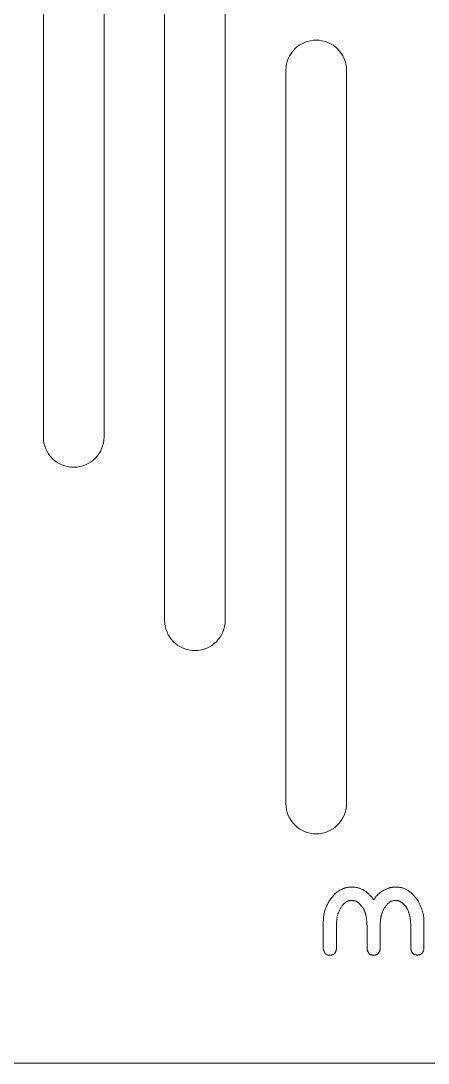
# Model space of a CAD drawing. Header units: metres. Extents: x -2538 to 7610, y -1082 to -498.
# Drawn here: x 3975.6 to 4026.5, y -1081.9 to -951.4 of the extents above; entities that cross this region are included whole.
import ezdxf

# ---------------------------------------------------------------- set-up
doc = ezdxf.new("R2010")
doc.units = ezdxf.units.M
doc.linetypes.add('AUSGEZOGEN', pattern=[0])
doc.layers.add('Allgemein01', color=7, linetype='AUSGEZOGEN', lineweight=13)
doc.layers.add('Standard', color=7, linetype='AUSGEZOGEN', lineweight=25)

msp = doc.modelspace()

# ---------------------------------------------------------------- linework, layer by layer
at = {"layer": 'Allgemein01', "color": 7, "linetype": 'AUSGEZOGEN', "lineweight": 13}
for p, q in [((3978.38, -1003.47), (3978.38, -888.71)), ((3985.96, -888.71), (3985.96, -1003.47)), ((3993.54, -1026.42), (3993.54, -911.66)), ((4001.12, -911.66), (4001.12, -1026.42)), ((4008.7, -1049.37), (4008.7, -957.56)), ((4016.28, -957.56), (4016.28, -1049.37))]:
    msp.add_line(p, q, dxfattribs=at)
for centre, start, end in [((4012.49, -957.56), 0, 180), ((3982.17, -1003.47), 180, 0), ((3997.33, -1026.42), 180, 0), ((4012.49, -1049.37), 180, 0)]:
    msp.add_arc(centre, 3.79, start, end, dxfattribs=at)
at = {"layer": 'Standard', "color": 7, "linetype": 'AUSGEZOGEN', "lineweight": 13}
for points in [[(3557.6, -1081.87), (4119.6, -1081.87), (4119.6, -519.87), (3557.6, -519.87), (3557.6, -1081.87)], [(4016.78, -1059.84), (4016.78, -1059.84), (4016.78, -1059.84), (4016.78, -1059.84), (4016.79, -1059.84), (4016.8, -1059.84), (4016.81, -1059.84), (4016.82, -1059.84), (4016.83, -1059.84), (4016.85, -1059.84), (4016.86, -1059.84), (4016.88, -1059.84), (4016.89, -1059.84), (4016.91, -1059.84), (4016.92, -1059.84), (4016.94, -1059.84), (4016.96, -1059.84), (4016.97, -1059.84), (4016.99, -1059.84), (4017, -1059.84), (4017.02, -1059.84), (4017.03, -1059.84), (4017.05, -1059.84), (4017.06, -1059.84), (4017.07, -1059.84), (4017.08, -1059.84), (4017.09, -1059.84), (4017.09, -1059.84), (4017.1, -1059.84), (4017.1, -1059.84), (4017.1, -1059.84), (4017.19, -1059.84), (4017.27, -1059.84), (4017.35, -1059.85), (4017.43, -1059.86), (4017.51, -1059.87), (4017.59, -1059.89), (4017.67, -1059.9), (4017.75, -1059.93), (4017.83, -1059.95), (4017.91, -1059.98), (4017.99, -1060.01), (4018.07, -1060.04), (4018.14, -1060.07), (4018.22, -1060.11), (4018.3, -1060.15), (4018.38, -1060.19), (4018.45, -1060.24), (4018.53, -1060.29), (4018.61, -1060.34), (4018.68, -1060.4), (4018.76, -1060.45), (4018.83, -1060.51), (4018.91, -1060.58), (4018.98, -1060.64), (4019.06, -1060.71), (4019.13, -1060.78), (4019.21, -1060.85), (4019.28, -1060.93), (4019.35, -1061.01), (4019.43, -1061.09), (4019.44, -1061.11), (4019.46, -1061.13), (4019.47, -1061.15), (4019.48, -1061.16), (4019.49, -1061.18), (4019.51, -1061.19), (4019.52, -1061.21), (4019.53, -1061.22), (4019.54, -1061.24), (4019.55, -1061.25), (4019.56, -1061.26), (4019.57, -1061.28), (4019.58, -1061.29), (4019.58, -1061.3), (4019.59, -1061.31), (4019.6, -1061.32), (4019.61, -1061.33), (4019.61, -1061.34), (4019.62, -1061.35), (4019.62, -1061.36), (4019.63, -1061.37), (4019.63, -1061.38), (4019.63, -1061.38), (4019.64, -1061.39), (4019.64, -1061.4), (4019.64, -1061.4), (4019.64, -1061.41), (4019.65, -1061.41), (4019.65, -1061.42), (4019.65, -1061.42), (4019.65, -1061.42), (4019.65, -1061.42), (4019.65, -1061.42), (4019.65, -1061.42), (4019.65, -1061.42), (4019.65, -1061.42), (4019.65, -1061.42), (4019.66, -1061.42), (4019.66, -1061.42), (4019.66, -1061.42), (4019.66, -1061.42), (4019.67, -1061.42), (4019.67, -1061.42), (4019.67, -1061.42), (4019.67, -1061.42), (4019.68, -1061.42), (4019.68, -1061.42), (4019.68, -1061.42), (4019.68, -1061.42), (4019.69, -1061.42), (4019.69, -1061.42), (4019.69, -1061.42), (4019.69, -1061.42), (4019.7, -1061.42), (4019.7, -1061.42), (4019.7, -1061.42), (4019.7, -1061.42), (4019.7, -1061.42), (4019.7, -1061.42), (4019.7, -1061.42), (4019.74, -1061.36), (4019.78, -1061.29), (4019.82, -1061.23), (4019.86, -1061.17), (4019.91, -1061.11), (4019.95, -1061.05), (4020, -1060.99), (4020.05, -1060.93), (4020.1, -1060.88), (4020.15, -1060.82), (4020.2, -1060.77), (4020.26, -1060.71), (4020.31, -1060.66), (4020.37, -1060.61), (4020.43, -1060.56), (4020.49, -1060.52), (4020.55, -1060.47), (4020.62, -1060.42), (4020.68, -1060.38), (4020.75, -1060.34), (4020.82, -1060.3), (4020.89, -1060.25), (4020.96, -1060.22), (4021.03, -1060.18), (4021.11, -1060.14), (4021.18, -1060.1), (4021.26, -1060.07), (4021.34, -1060.04), (4021.42, -1060), (4021.51, -1059.97), (4021.53, -1059.96), (4021.55, -1059.96), (4021.58, -1059.95), (4021.6, -1059.94), (4021.62, -1059.93), (4021.65, -1059.92), (4021.67, -1059.92), (4021.7, -1059.91), (4021.72, -1059.9), (4021.75, -1059.9), (4021.77, -1059.89), (4021.79, -1059.89), (4021.82, -1059.88), (4021.84, -1059.87), (4021.87, -1059.87), (4021.89, -1059.87), (4021.92, -1059.86), (4021.94, -1059.86), (4021.97, -1059.85), (4021.99, -1059.85), (4022.02, -1059.85), (4022.04, -1059.85), (4022.07, -1059.84), (4022.09, -1059.84), (4022.12, -1059.84), (4022.14, -1059.84), (4022.17, -1059.84), (4022.19, -1059.84), (4022.22, -1059.84), (4022.24, -1059.84), (4022.25, -1059.84), (4022.25, -1059.84), (4022.25, -1059.84), (4022.26, -1059.84), (4022.27, -1059.84), (4022.28, -1059.84), (4022.29, -1059.84), (4022.3, -1059.84), (4022.31, -1059.84), (4022.33, -1059.84), (4022.34, -1059.84), (4022.36, -1059.84), (4022.38, -1059.84), (4022.39, -1059.84), (4022.41, -1059.84), (4022.42, -1059.84), (4022.44, -1059.84), (4022.46, -1059.84), (4022.47, -1059.84), (4022.49, -1059.84), (4022.5, -1059.84), (4022.51, -1059.84), (4022.53, -1059.84), (4022.54, -1059.84), (4022.55, -1059.84), (4022.56, -1059.84), (4022.56, -1059.84), (4022.57, -1059.84), (4022.57, -1059.84), (4022.57, -1059.84), (4022.66, -1059.84), (4022.75, -1059.84), (4022.84, -1059.85), (4022.93, -1059.86), (4023.02, -1059.88), (4023.11, -1059.9), (4023.2, -1059.92), (4023.29, -1059.94), (4023.38, -1059.97), (4023.46, -1060.01), (4023.55, -1060.04), (4023.64, -1060.08), (4023.72, -1060.12), (4023.81, -1060.17), (4023.89, -1060.22), (4023.98, -1060.27), (4024.06, -1060.33), (4024.14, -1060.39), (4024.23, -1060.45), (4024.31, -1060.52), (4024.39, -1060.59), (4024.47, -1060.66), (4024.56, -1060.74), (4024.64, -1060.82), (4024.72, -1060.9), (4024.8, -1060.99), (4024.88, -1061.08), (4024.96, -1061.17), (4025.04, -1061.27), (4025.12, -1061.37), (4025.17, -1061.46), (4025.22, -1061.56), (4025.28, -1061.65), (4025.33, -1061.74), (4025.37, -1061.84), (4025.42, -1061.93), (4025.46, -1062.02), (4025.51, -1062.12), (4025.55, -1062.21), (4025.59, -1062.3), (4025.62, -1062.4), (4025.66, -1062.49), (4025.69, -1062.58), (4025.72, -1062.67), (4025.75, -1062.77), (4025.78, -1062.86), (4025.8, -1062.95), (4025.83, -1063.04), (4025.85, -1063.13), (4025.87, -1063.22), (4025.89, -1063.31), (4025.9, -1063.41), (4025.92, -1063.5), (4025.93, -1063.59), (4025.94, -1063.68), (4025.95, -1063.77), (4025.95, -1063.86), (4025.96, -1063.95), (4025.96, -1064.04), (4025.96, -1064.13), (4025.96, -1064.14), (4025.96, -1064.17), (4025.96, -1064.22), (4025.96, -1064.29), (4025.96, -1064.38), (4025.96, -1064.48), (4025.96, -1064.59), (4025.96, -1064.72), (4025.96, -1064.86), (4025.96, -1065), (4025.96, -1065.15), (4025.96, -1065.31), (4025.96, -1065.48), (4025.96, -1065.64), (4025.96, -1065.81), (4025.96, -1065.98), (4025.96, -1066.14), (4025.96, -1066.31), (4025.96, -1066.47), (4025.96, -1066.62), (4025.96, -1066.77), (4025.96, -1066.9), (4025.96, -1067.03), (4025.96, -1067.14), (4025.96, -1067.24), (4025.96, -1067.33), (4025.96, -1067.4), (4025.96, -1067.45), (4025.96, -1067.48), (4025.96, -1067.49), (4025.96, -1067.55), (4025.95, -1067.6), (4025.94, -1067.65), (4025.93, -1067.7), (4025.91, -1067.75), (4025.9, -1067.8), (4025.88, -1067.84), (4025.87, -1067.88), (4025.85, -1067.92), (4025.83, -1067.96), (4025.81, -1068), (4025.78, -1068.03), (4025.76, -1068.07), (4025.73, -1068.1), (4025.71, -1068.13), (4025.68, -1068.16), (4025.65, -1068.18), (4025.62, -1068.2), (4025.58, -1068.23), (4025.55, -1068.25), (4025.51, -1068.26), (4025.47, -1068.28), (4025.43, -1068.29), (4025.39, -1068.31), (4025.35, -1068.32), (4025.31, -1068.32), (4025.26, -1068.33), (4025.21, -1068.34), (4025.16, -1068.34), (4025.12, -1068.34), (4025.07, -1068.34), (4025.03, -1068.34), (4024.98, -1068.33), (4024.94, -1068.32), (4024.9, -1068.32), (4024.86, -1068.31), (4024.83, -1068.29), (4024.79, -1068.28), (4024.76, -1068.26), (4024.72, -1068.25), (4024.69, -1068.23), (4024.66, -1068.2), (4024.63, -1068.18), (4024.6, -1068.16), (4024.58, -1068.13), (4024.55, -1068.1), (4024.52, -1068.07), (4024.5, -1068.03), (4024.48, -1068), (4024.46, -1067.96), (4024.44, -1067.92), (4024.42, -1067.88), (4024.4, -1067.84), (4024.39, -1067.8), (4024.37, -1067.75), (4024.36, -1067.7), (4024.35, -1067.65), (4024.34, -1067.6), (4024.33, -1067.55), (4024.32, -1067.49), (4024.32, -1067.48), (4024.32, -1067.46), (4024.32, -1067.42), (4024.32, -1067.37), (4024.32, -1067.31), (4024.32, -1067.24), (4024.32, -1067.15), (4024.32, -1067.06), (4024.32, -1066.96), (4024.32, -1066.85), (4024.32, -1066.74), (4024.32, -1066.63), (4024.32, -1066.51), (4024.32, -1066.38), (4024.32, -1066.26), (4024.32, -1066.14), (4024.32, -1066.02), (4024.32, -1065.9), (4024.32, -1065.78), (4024.32, -1065.67), (4024.32, -1065.56), (4024.32, -1065.46), (4024.32, -1065.37), (4024.32, -1065.29), (4024.32, -1065.21), (4024.32, -1065.15), (4024.32, -1065.1), (4024.32, -1065.06), (4024.32, -1065.04), (4024.32, -1065.03), (4024.32, -1064.9), (4024.32, -1064.77), (4024.32, -1064.65), (4024.31, -1064.53), (4024.31, -1064.41), (4024.3, -1064.29), (4024.29, -1064.18), (4024.28, -1064.07), (4024.27, -1063.96), (4024.26, -1063.86), (4024.24, -1063.75), (4024.23, -1063.65), (4024.21, -1063.56), (4024.19, -1063.46), (4024.17, -1063.37), (4024.15, -1063.28), (4024.13, -1063.2), (4024.11, -1063.11), (4024.08, -1063.03), (4024.05, -1062.95), (4024.03, -1062.88), (4024, -1062.81), (4023.97, -1062.74), (4023.94, -1062.67), (4023.9, -1062.6), (4023.87, -1062.54), (4023.83, -1062.48), (4023.8, -1062.43), (4023.76, -1062.37), (4023.72, -1062.32), (4023.68, -1062.27), (4023.64, -1062.22), (4023.6, -1062.17), (4023.56, -1062.12), (4023.52, -1062.07), (4023.48, -1062.03), (4023.44, -1061.99), (4023.4, -1061.95), (4023.36, -1061.91), (4023.32, -1061.87), (4023.28, -1061.83), (4023.24, -1061.8), (4023.2, -1061.77), (4023.16, -1061.74), (4023.12, -1061.71), (4023.07, -1061.68), (4023.03, -1061.66), (4022.99, -1061.64), (4022.95, -1061.61), (4022.91, -1061.6), (4022.87, -1061.58), (4022.83, -1061.56), (4022.78, -1061.55), (4022.74, -1061.54), (4022.7, -1061.53), (4022.66, -1061.52), (4022.62, -1061.51), (4022.57, -1061.51), (4022.53, -1061.5), (4022.49, -1061.5), (4022.49, -1061.5), (4022.49, -1061.5), (4022.49, -1061.5), (4022.48, -1061.5), (4022.48, -1061.5), (4022.47, -1061.5), (4022.47, -1061.5), (4022.46, -1061.5), (4022.45, -1061.5), (4022.45, -1061.5), (4022.44, -1061.5), (4022.43, -1061.5), (4022.42, -1061.5), (4022.42, -1061.5), (4022.41, -1061.5), (4022.4, -1061.5), (4022.39, -1061.5), (4022.38, -1061.5), (4022.38, -1061.5), (4022.37, -1061.5), (4022.36, -1061.5), (4022.35, -1061.5), (4022.35, -1061.5), (4022.34, -1061.5), (4022.34, -1061.5), (4022.33, -1061.5), (4022.33, -1061.5), (4022.33, -1061.5), (4022.33, -1061.5), (4022.33, -1061.5), (4022.26, -1061.51), (4022.2, -1061.51), (4022.14, -1061.52), (4022.08, -1061.53), (4022.02, -1061.55), (4021.96, -1061.57), (4021.9, -1061.59), (4021.84, -1061.61), (4021.79, -1061.64), (4021.73, -1061.67), (4021.67, -1061.71), (4021.62, -1061.75), (4021.56, -1061.79), (4021.51, -1061.84), (4021.46, -1061.89), (4021.41, -1061.94), (4021.35, -1062), (4021.3, -1062.06), (4021.25, -1062.12), (4021.2, -1062.18), (4021.15, -1062.25), (4021.1, -1062.33), (4021.06, -1062.4), (4021.01, -1062.48), (4020.96, -1062.57), (4020.92, -1062.65), (4020.87, -1062.74), (4020.83, -1062.84), (4020.78, -1062.93), (4020.74, -1063.04), (4020.72, -1063.07), (4020.71, -1063.11), (4020.69, -1063.15), (4020.68, -1063.19), (4020.66, -1063.24), (4020.65, -1063.28), (4020.64, -1063.33), (4020.63, -1063.38), (4020.61, -1063.43), (4020.6, -1063.49), (4020.59, -1063.54), (4020.58, -1063.6), (4020.57, -1063.66), (4020.56, -1063.73), (4020.56, -1063.79), (4020.55, -1063.86), (4020.54, -1063.93), (4020.53, -1064), (4020.53, -1064.07), (4020.52, -1064.14), (4020.52, -1064.22), (4020.51, -1064.3), (4020.51, -1064.38), (4020.5, -1064.46), (4020.5, -1064.55), (4020.5, -1064.64), (4020.5, -1064.72), (4020.5, -1064.82), (4020.49, -1064.91), (4020.49, -1065), (4020.49, -1065.01), (4020.49, -1065.04), (4020.49, -1065.07), (4020.49, -1065.13), (4020.49, -1065.19), (4020.49, -1065.27), (4020.49, -1065.35), (4020.49, -1065.45), (4020.49, -1065.55), (4020.49, -1065.66), (4020.49, -1065.77), (4020.49, -1065.89), (4020.49, -1066.01), (4020.49, -1066.14), (4020.49, -1066.26), (4020.49, -1066.39), (4020.49, -1066.51), (4020.49, -1066.63), (4020.49, -1066.75), (4020.49, -1066.87), (4020.49, -1066.98), (4020.49, -1067.08), (4020.49, -1067.17), (4020.49, -1067.26), (4020.49, -1067.33), (4020.49, -1067.4), (4020.49, -1067.45), (4020.49, -1067.49), (4020.49, -1067.51), (4020.49, -1067.52), (4020.49, -1067.58), (4020.48, -1067.63), (4020.47, -1067.68), (4020.46, -1067.73), (4020.45, -1067.78), (4020.43, -1067.82), (4020.42, -1067.87), (4020.4, -1067.91), (4020.38, -1067.95), (4020.36, -1067.99), (4020.34, -1068.03), (4020.32, -1068.06), (4020.29, -1068.09), (4020.27, -1068.13), (4020.24, -1068.16), (4020.21, -1068.18), (4020.18, -1068.21), (4020.15, -1068.23), (4020.11, -1068.25), (4020.08, -1068.27), (4020.04, -1068.29), (4020, -1068.31), (4019.96, -1068.32), (4019.92, -1068.33), (4019.88, -1068.34), (4019.84, -1068.35), (4019.79, -1068.36), (4019.74, -1068.36), (4019.7, -1068.37), (4019.65, -1068.37), (4019.6, -1068.37), (4019.56, -1068.36), (4019.52, -1068.36), (4019.47, -1068.35), (4019.43, -1068.34), (4019.4, -1068.33), (4019.36, -1068.32), (4019.32, -1068.31), (4019.29, -1068.29), (4019.25, -1068.27), (4019.22, -1068.25), (4019.19, -1068.23), (4019.16, -1068.21), (4019.13, -1068.18), (4019.11, -1068.16), (4019.08, -1068.13), (4019.06, -1068.09), (4019.03, -1068.06), (4019.01, -1068.03), (4018.99, -1067.99), (4018.97, -1067.95), (4018.95, -1067.91), (4018.94, -1067.87), (4018.92, -1067.82), (4018.91, -1067.78), (4018.89, -1067.73), (4018.88, -1067.68), (4018.87, -1067.63), (4018.86, -1067.58), (4018.85, -1067.52), (4018.85, -1067.51), (4018.85, -1067.49), (4018.85, -1067.45), (4018.85, -1067.4), (4018.85, -1067.34), (4018.85, -1067.26), (4018.85, -1067.18), (4018.85, -1067.08), (4018.85, -1066.98), (4018.85, -1066.87), (4018.85, -1066.76), (4018.85, -1066.64), (4018.85, -1066.52), (4018.85, -1066.4), (4018.85, -1066.28), (4018.85, -1066.15), (4018.85, -1066.03), (4018.85, -1065.91), (4018.85, -1065.79), (4018.85, -1065.68), (4018.85, -1065.57), (4018.85, -1065.47), (4018.85, -1065.37), (4018.85, -1065.29), (4018.85, -1065.22), (4018.85, -1065.15), (4018.85, -1065.1), (4018.85, -1065.06), (4018.85, -1065.04), (4018.85, -1065.03), (4018.85, -1064.9), (4018.85, -1064.77), (4018.85, -1064.65), (4018.84, -1064.53), (4018.84, -1064.41), (4018.83, -1064.29), (4018.82, -1064.18), (4018.81, -1064.07), (4018.8, -1063.96), (4018.79, -1063.86), (4018.77, -1063.75), (4018.76, -1063.65), (4018.74, -1063.56), (4018.72, -1063.46), (4018.7, -1063.37), (4018.68, -1063.28), (4018.66, -1063.2), (4018.64, -1063.11), (4018.61, -1063.03), (4018.59, -1062.95), (4018.56, -1062.88), (4018.53, -1062.81), (4018.5, -1062.74), (4018.47, -1062.67), (4018.44, -1062.6), (4018.4, -1062.54), (4018.37, -1062.48), (4018.33, -1062.43), (4018.29, -1062.37), (4018.25, -1062.32), (4018.21, -1062.27), (4018.17, -1062.22), (4018.13, -1062.17), (4018.09, -1062.12), (4018.05, -1062.07), (4018.01, -1062.03), (4017.97, -1061.99), (4017.93, -1061.95), (4017.89, -1061.91), (4017.85, -1061.87), (4017.81, -1061.83), (4017.77, -1061.8), (4017.73, -1061.77), (4017.69, -1061.74), (4017.65, -1061.71), (4017.61, -1061.68), (4017.56, -1061.66), (4017.52, -1061.64), (4017.48, -1061.61), (4017.44, -1061.6), (4017.4, -1061.58), (4017.36, -1061.56), (4017.32, -1061.55), (4017.27, -1061.54), (4017.23, -1061.53), (4017.19, -1061.52), (4017.15, -1061.51), (4017.11, -1061.51), (4017.06, -1061.5), (4017.02, -1061.5), (4017.02, -1061.5), (4017.02, -1061.5), (4017.02, -1061.5), (4017.01, -1061.5), (4017.01, -1061.5), (4017, -1061.5), (4017, -1061.5), (4016.99, -1061.5), (4016.99, -1061.5), (4016.98, -1061.5), (4016.97, -1061.5), (4016.96, -1061.5), (4016.96, -1061.5), (4016.95, -1061.5), (4016.94, -1061.5), (4016.93, -1061.5), (4016.92, -1061.5), (4016.92, -1061.5), (4016.91, -1061.5), (4016.9, -1061.5), (4016.89, -1061.5), (4016.89, -1061.5), (4016.88, -1061.5), (4016.87, -1061.5), (4016.87, -1061.5), (4016.87, -1061.5), (4016.86, -1061.5), (4016.86, -1061.5), (4016.86, -1061.5), (4016.86, -1061.5), (4016.79, -1061.51), (4016.73, -1061.51), (4016.67, -1061.52), (4016.61, -1061.53), (4016.55, -1061.55), (4016.49, -1061.57), (4016.43, -1061.59), (4016.38, -1061.61), (4016.32, -1061.64), (4016.26, -1061.67), (4016.21, -1061.71), (4016.15, -1061.75), (4016.1, -1061.79), (4016.04, -1061.84), (4015.99, -1061.89), (4015.94, -1061.94), (4015.88, -1062), (4015.83, -1062.06), (4015.78, -1062.12), (4015.73, -1062.18), (4015.68, -1062.25), (4015.64, -1062.33), (4015.59, -1062.4), (4015.54, -1062.48), (4015.49, -1062.57), (4015.45, -1062.65), (4015.4, -1062.74), (4015.36, -1062.84), (4015.31, -1062.93), (4015.27, -1063.04), (4015.26, -1063.07), (4015.24, -1063.11), (4015.22, -1063.15), (4015.21, -1063.19), (4015.2, -1063.24), (4015.18, -1063.28), (4015.17, -1063.33), (4015.16, -1063.38), (4015.15, -1063.43), (4015.13, -1063.49), (4015.12, -1063.54), (4015.11, -1063.6), (4015.1, -1063.66), (4015.1, -1063.73), (4015.09, -1063.79), (4015.08, -1063.86), (4015.07, -1063.93), (4015.06, -1064), (4015.06, -1064.07), (4015.05, -1064.14), (4015.05, -1064.22), (4015.04, -1064.3), (4015.04, -1064.38), (4015.04, -1064.46), (4015.03, -1064.55), (4015.03, -1064.64), (4015.03, -1064.72), (4015.03, -1064.82), (4015.03, -1064.91), (4015.03, -1065), (4015.03, -1065.01), (4015.03, -1065.04), (4015.03, -1065.07), (4015.03, -1065.13), (4015.03, -1065.19), (4015.03, -1065.27), (4015.03, -1065.35), (4015.03, -1065.45), (4015.03, -1065.55), (4015.03, -1065.66), (4015.03, -1065.77), (4015.03, -1065.89), (4015.03, -1066.01), (4015.03, -1066.14), (4015.03, -1066.26), (4015.03, -1066.39), (4015.03, -1066.51), (4015.03, -1066.63), (4015.03, -1066.75), (4015.03, -1066.87), (4015.03, -1066.98), (4015.03, -1067.08), (4015.03, -1067.17), (4015.03, -1067.26), (4015.03, -1067.33), (4015.03, -1067.4), (4015.03, -1067.45), (4015.03, -1067.49), (4015.03, -1067.51), (4015.03, -1067.52), (4015.02, -1067.58), (4015.01, -1067.63), (4015, -1067.68), (4014.99, -1067.73), (4014.98, -1067.78), (4014.96, -1067.82), (4014.95, -1067.87), (4014.93, -1067.91), (4014.91, -1067.95), (4014.89, -1067.99), (4014.87, -1068.03), (4014.85, -1068.06), (4014.82, -1068.09), (4014.8, -1068.13), (4014.77, -1068.16), (4014.74, -1068.18), (4014.71, -1068.21), (4014.68, -1068.23), (4014.64, -1068.25), (4014.61, -1068.27), (4014.57, -1068.29), (4014.53, -1068.31), (4014.5, -1068.32), (4014.45, -1068.33), (4014.41, -1068.34), (4014.37, -1068.35), (4014.32, -1068.36), (4014.28, -1068.36), (4014.23, -1068.37), (4014.18, -1068.37), (4014.13, -1068.37), (4014.09, -1068.36), (4014.05, -1068.36), (4014.01, -1068.35), (4013.97, -1068.34), (4013.93, -1068.33), (4013.89, -1068.32), (4013.85, -1068.31), (4013.82, -1068.29), (4013.79, -1068.27), (4013.75, -1068.25), (4013.72, -1068.23), (4013.69, -1068.21), (4013.66, -1068.18), (4013.64, -1068.16), (4013.61, -1068.13), (4013.59, -1068.09), (4013.56, -1068.06), (4013.54, -1068.03), (4013.52, -1067.99), (4013.5, -1067.95), (4013.48, -1067.91), (4013.47, -1067.87), (4013.45, -1067.82), (4013.44, -1067.78), (4013.42, -1067.73), (4013.41, -1067.68), (4013.4, -1067.63), (4013.39, -1067.58), (4013.38, -1067.52), (4013.38, -1067.51), (4013.38, -1067.48), (4013.38, -1067.42), (4013.38, -1067.35), (4013.38, -1067.27), (4013.38, -1067.16), (4013.38, -1067.05), (4013.38, -1066.92), (4013.38, -1066.78), (4013.38, -1066.63), (4013.38, -1066.48), (4013.38, -1066.32), (4013.38, -1066.15), (4013.38, -1065.98), (4013.38, -1065.81), (4013.38, -1065.64), (4013.38, -1065.47), (4013.38, -1065.3), (4013.38, -1065.14), (4013.38, -1064.99), (4013.38, -1064.84), (4013.38, -1064.7), (4013.38, -1064.57), (4013.38, -1064.46), (4013.38, -1064.35), (4013.38, -1064.27), (4013.38, -1064.2), (4013.38, -1064.15), (4013.38, -1064.11), (4013.38, -1064.1), (4013.39, -1063.98), (4013.39, -1063.86), (4013.4, -1063.74), (4013.41, -1063.62), (4013.42, -1063.5), (4013.44, -1063.38), (4013.46, -1063.26), (4013.48, -1063.15), (4013.51, -1063.03), (4013.54, -1062.91), (4013.57, -1062.8), (4013.61, -1062.68), (4013.65, -1062.57), (4013.69, -1062.45), (4013.73, -1062.34), (4013.78, -1062.23), (4013.83, -1062.12), (4013.89, -1062), (4013.94, -1061.89), (4014, -1061.78), (4014.07, -1061.67), (4014.13, -1061.56), (4014.2, -1061.46), (4014.28, -1061.35), (4014.35, -1061.24), (4014.43, -1061.13), (4014.51, -1061.03), (4014.6, -1060.92), (4014.69, -1060.82), (4014.78, -1060.71), (4014.85, -1060.65), (4014.92, -1060.6), (4014.99, -1060.54), (4015.05, -1060.49), (4015.12, -1060.44), (4015.19, -1060.4), (4015.26, -1060.35), (4015.33, -1060.31), (4015.4, -1060.26), (4015.46, -1060.22), (4015.53, -1060.19), (4015.6, -1060.15), (4015.66, -1060.12), (4015.73, -1060.08), (4015.8, -1060.05), (4015.86, -1060.03), (4015.93, -1060), (4016, -1059.98), (4016.06, -1059.95), (4016.13, -1059.93), (4016.19, -1059.91), (4016.26, -1059.9), (4016.32, -1059.88), (4016.39, -1059.87), (4016.45, -1059.86), (4016.52, -1059.85), (4016.58, -1059.84), (4016.65, -1059.84), (4016.71, -1059.84), (4016.78, -1059.84)]]:
    msp.add_lwpolyline(points, close=True, dxfattribs=at)

doc.saveas('drawing.dxf')
